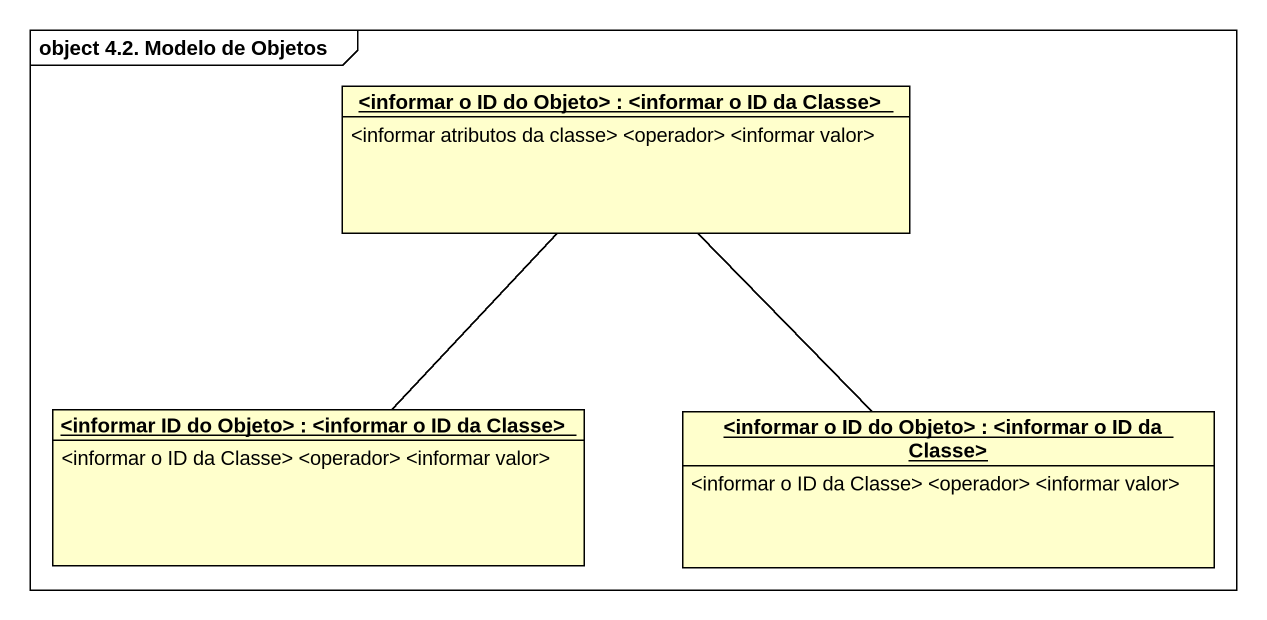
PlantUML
@startuml
mainframe object 4.2. Modelo de Objetos
hide circle
hide empty members
object "<informar o ID do Objeto> : <informar o ID da Classe>" as informar_o_ID_do_Objeto {
  <informar atributos da classe> <operador> <informar valor>
}
object "<informar ID do Objeto> : <informar o ID da Classe>" as informar_ID_do_Objeto {
  <informar o ID da Classe> <operador> <informar valor>
}
object "<informar o ID do Objeto> : <informar o ID da Classe>" as informar_o_ID_do_Objeto_2 {
  <informar o ID da Classe> <operador> <informar valor>
}
informar_o_ID_do_Objeto -- informar_ID_do_Objeto
informar_o_ID_do_Objeto -- informar_o_ID_do_Objeto_2
@enduml
